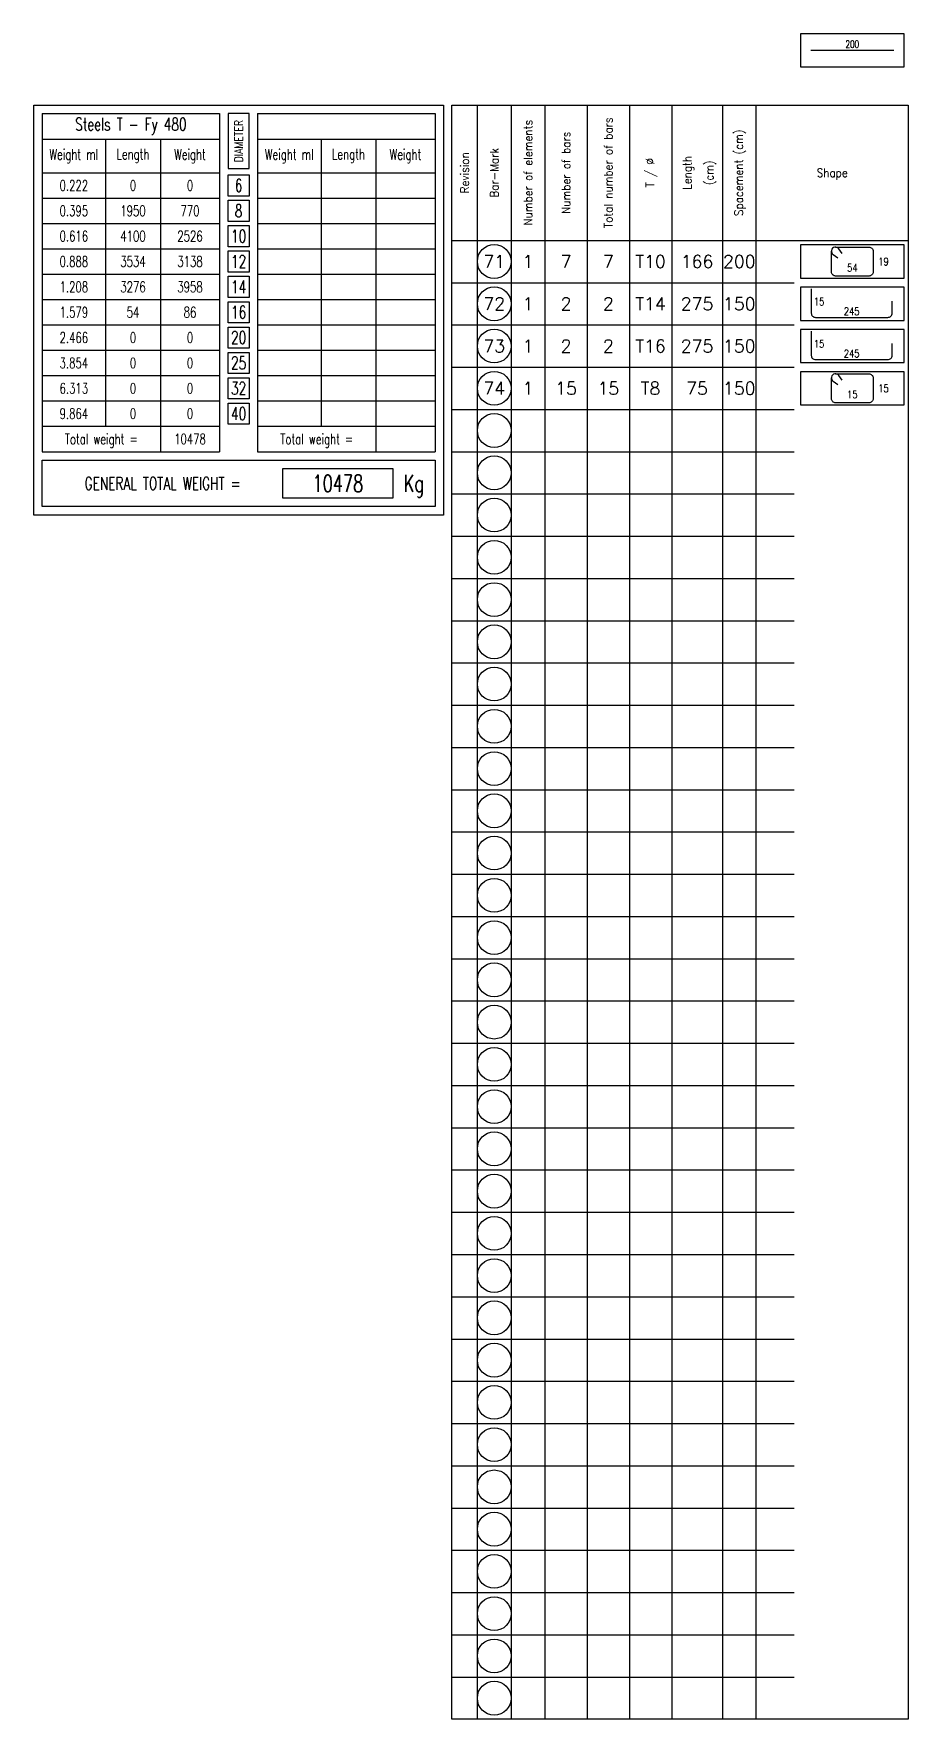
# Model space of a CAD drawing. Extents: x 2556046 to 2673391, y -921360 to -863964.
# Drawn here: x 2662766 to 2667941, y -903899 to -893926 of the extents above; entities that cross this region are included whole.
import ezdxf
from ezdxf.enums import TextEntityAlignment as Align

# ---------------------------------------------------------------- set-up
doc = ezdxf.new("R2010")
doc.units = 0
doc.header["$LTSCALE"] = 500
for name, color, linetype in [('S-SCHEDULE', 140, 'Continuous'), ('S-SKETCH', 10, 'Continuous'), ('S-TEXT-SKETCH', 130, 'Continuous')]:
    doc.layers.add(name, color=color, linetype=linetype)
doc.styles.add('ROMANS', font='romans.shx')

# ---------------------------------------------------------------- blocks, each defined once
blk = doc.blocks.new('cadf_50')
at = {"color": 140}
for p, q in [((6, -382), (6, 0)), ((14, 0), (14, -382)), ((22, 0), (22, -382)), ((32, 0), (32, -382)), ((42, 0), (42, -382)), ((52, 0), (52, -382)), ((64, 0), (64, -382)), ((72, -382), (72, 0)), ((0, -32), (108, -32)), ((0, -42), (81.01, -42)), ((0, -52), (81.01, -52)), ((0, -62), (81.01, -62)), ((0, -72), (81.01, -72)), ((0, -82), (81.01, -82)), ((0, -92), (81.01, -92)), ((0, -102), (81.01, -102)), ((0, -112), (81.01, -112)), ((0, -122), (81.01, -122)), ((0, -132), (81.01, -132)), ((0, -142), (81.01, -142)), ((0, -152), (81.01, -152)), ((0, -162), (81.01, -162)), ((0, -172), (81.01, -172)), ((0, -182), (81.01, -182)), ((0, -192), (81.01, -192)), ((0, -202), (81.01, -202)), ((0, -212), (81.01, -212)), ((0, -222), (81.01, -222)), ((0, -232), (81.01, -232)), ((0, -242), (81.01, -242)), ((0, -252), (81.01, -252)), ((0, -262), (81.01, -262)), ((0, -272), (81.01, -272)), ((0, -282), (81.01, -282)), ((0, -292), (81.01, -292)), ((0, -302), (81.01, -302)), ((0, -312), (81.01, -312)), ((0, -322), (81.01, -322)), ((0, -332), (81.01, -332)), ((0, -342), (81.01, -342)), ((0, -352), (81.01, -352)), ((0, -362), (81.01, -362)), ((0, -372), (81.01, -372))]:
    blk.add_line(p, q, dxfattribs=at)
at = {"color": 140, "flags": 128}
blk.add_lwpolyline([(0, -382), (0, 0), (108, 0), (108, -382)], close=True, dxfattribs=at)
at = {"color": 140}
for centre in [(10, -37), (10, -47), (10, -57), (10, -67), (10, -77), (10, -87), (10, -97), (10, -107), (10, -117), (10, -127), (10, -137), (10, -147), (10, -157), (10, -167), (10, -177), (10, -187), (10, -197), (10, -207), (10, -217), (10, -227), (10, -237), (10, -247), (10, -257), (10, -267), (10, -277), (10, -287), (10, -297), (10, -307), (10, -317), (10, -327), (10, -337), (10, -347), (10, -357), (10, -367), (10, -377)]:
    blk.add_circle(centre, 4, dxfattribs=at)
at = {"color": 140, "style": 'ROMANS', "width": 0.9}
for s, p in [('Number of elements', (18, -16)), ('Total number of bars', (37, -16)), ('Number of bars', (27, -16)), ('Spacement (cm)', (68, -16)), ('T / %%C', (47, -16)), ('Length', (56, -16)), ('(cm)', (61, -16))]:
    blk.add_text(s, height=2, rotation=90, dxfattribs=at).set_placement(p, align=Align.MIDDLE)
for s, p in [('Revision', (3, -16)), ('Bar-Mark', (10, -16))]:
    blk.add_text(s, height=2, rotation=90, dxfattribs=at).set_placement(p, align=Align.MIDDLE_CENTER)
blk.add_text('Shape', height=2, dxfattribs=at).set_placement((90, -16), align=Align.MIDDLE_CENTER)
blk = doc.blocks.new('CFSHP60')
at = {"layer": 'Defpoints', "color": 250, "linetype": 'ByBlock', "flags": 128}
blk.add_lwpolyline([(-0.24, 5.52), (-25.24, 5.52), (-25.24, -2.48), (-0.24, -2.48)], close=True, dxfattribs=at)
at = {"layer": 'S-SKETCH'}
for points in [[(-16.78, 5.02), (-8.71, 5.02, -0.414214), (-7.71, 4.02), (-7.71, -0.98, -0.414214), (-8.71, -1.98), (-16.78, -1.98, -0.414214), (-17.78, -0.98), (-17.78, 4.02)], [(-15.18, 3.49), (-15.97, 4.59, 1.185637), (-17.36, 3.2), (-16.26, 2.42)]]:
    blk.add_lwpolyline(points, format="xyb", dxfattribs=at)
at = {"layer": 'S-TEXT-SKETCH', "style": 'ROMANS', "width": 0.8}
for tag, p in [('A', (-12.74, 0.02)), ('B', (-5.2, 1.52))]:
    blk.add_attdef(tag, text='', height=2, dxfattribs=at).set_placement(p, align=Align.MIDDLE_CENTER)
blk = doc.blocks.new('cadf_52')
for p, q in [((32, -2), (32, -82)), ((32, -2), (74, -2)), ((74, -2), (74, -82)), ((83, -2), (83, -82)), ((83, -2), (125, -2)), ((125, -2), (125, -82)), ((32, -8), (74, -8)), ((47, -8), (47, -76)), ((60, -8), (60, -82)), ((83, -8), (125, -8)), ((98, -8), (98, -76)), ((111, -8), (111, -82)), ((32, -16), (74, -16)), ((83, -16), (125, -16)), ((32, -22), (74, -22)), ((83, -22), (125, -22)), ((32, -28), (74, -28)), ((83, -28), (125, -28)), ((32, -34), (74, -34)), ((83, -34), (125, -34)), ((32, -40), (74, -40)), ((83, -40), (125, -40)), ((32, -46), (74, -46)), ((83, -46), (125, -46)), ((32, -52), (74, -52)), ((83, -52), (125, -52)), ((32, -58), (74, -58)), ((83, -58), (125, -58)), ((32, -64), (74, -64)), ((83, -64), (125, -64)), ((32, -70), (74, -70)), ((83, -70), (125, -70)), ((32, -76), (74, -76)), ((83, -76), (125, -76)), ((32, -82), (74, -82)), ((83, -82), (125, -82))]:
    blk.add_line(p, q)
at = {"flags": 128}
for points in [[(127, -97), (30, -97), (30, 0), (127, 0)], [(115, -93), (89, -93), (89, -86), (115, -86)]]:
    blk.add_lwpolyline(points, close=True, dxfattribs=at)
for points in [[(76, -15), (81, -15), (81, -2), (76, -2)], [(76, -16.5), (81, -16.5), (81, -21.5), (76, -21.5)], [(76, -22.5), (81, -22.5), (81, -27.5), (76, -27.5)], [(76, -28.5), (81, -28.5), (81, -33.5), (76, -33.5)], [(76, -34.5), (81, -34.5), (81, -39.5), (76, -39.5)], [(76, -40.5), (81, -40.5), (81, -45.5), (76, -45.5)], [(76, -46.5), (81, -46.5), (81, -51.5), (76, -51.5)], [(76, -52.5), (81, -52.5), (81, -57.5), (76, -57.5)], [(76, -58.5), (81, -58.5), (81, -63.5), (76, -63.5)], [(76, -64.5), (81, -64.5), (81, -69.5), (76, -69.5)], [(76, -70.5), (81, -70.5), (81, -75.5), (76, -75.5)], [(32, -84), (125, -84), (125, -95), (32, -95)]]:
    blk.add_lwpolyline(points, close=True)
at = {"style": 'ROMANS', "width": 0.8}
blk.add_text('DIAMETER', height=2, rotation=90, dxfattribs=at).set_placement((78.5, -8.5), align=Align.MIDDLE)
at = {"style": 'ROMANS', "width": 0.7}
for s, p in [('Weight ml', (39.5, -12)), ('Length', (53.5, -12)), ('Weight', (67, -12)), ('Weight ml', (90.5, -12)), ('Length', (104.5, -12)), ('Weight', (118, -12))]:
    blk.add_text(s, height=2.5, dxfattribs=at).set_placement(p, align=Align.MIDDLE)
for s, height, p in [('Total weight =', 2.5, (46, -79)), ('Total weight =', 2.5, (97, -79)), ('Kg', 4, (120, -89.5)), ('GENERAL TOTAL WEIGHT =', 3, (60.5, -89.5))]:
    blk.add_text(s, height=height, dxfattribs=at).set_placement(p, align=Align.MIDDLE_CENTER)
for tag, height, p in [('TYPE0', 3, (53, -5)), ('TYPE1', 3, (104, -5)), ('UM00', 2.5, (39.5, -19)), ('LT00', 2.5, (53.5, -19)), ('WT00', 2.5, (67, -19)), ('DI00', 3, (78.5, -19)), ('UM100', 2.5, (90.5, -19)), ('LT100', 2.5, (104.5, -19)), ('WT100', 2.5, (118, -19)), ('UM01', 2.5, (39.5, -25)), ('LT01', 2.5, (53.5, -25)), ('WT01', 2.5, (67, -25)), ('DI01', 3, (78.5, -25)), ('UM101', 2.5, (90.5, -25)), ('LT101', 2.5, (104.5, -25)), ('WT101', 2.5, (118, -25)), ('UM02', 2.5, (39.5, -31)), ('LT02', 2.5, (53.5, -31)), ('WT02', 2.5, (67, -31)), ('DI02', 3, (78.5, -31)), ('UM102', 2.5, (90.5, -31)), ('LT102', 2.5, (104.5, -31)), ('WT102', 2.5, (118, -31)), ('UM03', 2.5, (39.5, -37)), ('LT03', 2.5, (53.5, -37)), ('WT03', 2.5, (67, -37)), ('DI03', 3, (78.5, -37)), ('UM103', 2.5, (90.5, -37)), ('LT103', 2.5, (104.5, -37)), ('WT103', 2.5, (118, -37)), ('UM04', 2.5, (39.5, -43)), ('LT04', 2.5, (53.5, -43)), ('WT04', 2.5, (67, -43)), ('DI04', 3, (78.5, -43)), ('UM104', 2.5, (90.5, -43)), ('LT104', 2.5, (104.5, -43)), ('WT104', 2.5, (118, -43)), ('UM05', 2.5, (39.5, -49)), ('LT05', 2.5, (53.5, -49)), ('WT05', 2.5, (67, -49)), ('DI05', 3, (78.5, -49)), ('UM105', 2.5, (90.5, -49)), ('LT105', 2.5, (104.5, -49)), ('WT105', 2.5, (118, -49)), ('UM06', 2.5, (39.5, -55)), ('LT06', 2.5, (53.5, -55)), ('WT06', 2.5, (67, -55)), ('DI06', 3, (78.5, -55)), ('UM106', 2.5, (90.5, -55)), ('LT106', 2.5, (104.5, -55)), ('WT106', 2.5, (118, -55)), ('UM07', 2.5, (39.5, -61)), ('LT07', 2.5, (53.5, -61)), ('WT07', 2.5, (67, -61)), ('DI07', 3, (78.5, -61)), ('UM107', 2.5, (90.5, -61)), ('LT107', 2.5, (104.5, -61)), ('WT107', 2.5, (118, -61)), ('UM08', 2.5, (39.5, -67)), ('LT08', 2.5, (53.5, -67)), ('WT08', 2.5, (67, -67)), ('DI08', 3, (78.5, -67)), ('UM108', 2.5, (90.5, -67)), ('LT108', 2.5, (104.5, -67)), ('WT108', 2.5, (118, -67)), ('UM09', 2.5, (39.5, -73)), ('LT09', 2.5, (53.5, -73)), ('WT09', 2.5, (67, -73)), ('DI09', 3, (78.5, -73)), ('UM109', 2.5, (90.5, -73)), ('LT109', 2.5, (104.5, -73)), ('WT109', 2.5, (118, -73)), ('TWT0', 2.5, (67, -79)), ('TWT1', 2.5, (118, -79))]:
    blk.add_attdef(tag, text='', height=height, dxfattribs=at).set_placement(p, align=Align.MIDDLE)
blk.add_attdef('TWT', text='', height=4, dxfattribs=at).set_placement((102, -89.5), align=Align.MIDDLE_CENTER)
blk = doc.blocks.new('CFSHP20')
at = {"layer": 'Defpoints', "color": 250, "linetype": 'ByBlock', "flags": 128}
blk.add_lwpolyline([(0, 5.5), (-25, 5.5), (-25, -2.5), (0, -2.5)], close=True, dxfattribs=at)
at = {"layer": 'S-SKETCH'}
blk.add_lwpolyline([(-22.5, 1.5), (-2.5, 1.5)], dxfattribs=at)
at = {"layer": 'S-TEXT-SKETCH', "linetype": 'ByBlock', "style": 'ROMANS', "width": 0.7}
blk.add_attdef('A', text='', height=2, dxfattribs=at).set_placement((-12.5, 1.5), align=Align.BOTTOM_CENTER)
blk = doc.blocks.new('CFSHP36a')
at = {"layer": 'Defpoints', "color": 250, "linetype": 'ByBlock', "flags": 128}
blk.add_lwpolyline([(0, 8), (-25, 8), (-25, 0), (0, 0)], close=True, dxfattribs=at)
at = {"layer": 'S-SKETCH'}
blk.add_lwpolyline([(-22.41, 7.58), (-22.41, 1.75, 0.414214), (-21.38, 0.72), (-3.93, 0.72, 0.414214), (-2.89, 1.75), (-2.89, 4.6)], format="xyb", dxfattribs=at)
at = {"layer": 'S-TEXT-SKETCH', "style": 'ROMANS', "width": 0.8}
blk.add_attdef('A', text='', height=2, dxfattribs=at).set_placement((-21.77, 3.07), align=Align.BOTTOM_LEFT)
blk.add_attdef('B', text='', height=2, dxfattribs=at).set_placement((-12.65, 0.72), align=Align.BOTTOM_CENTER)

msp = doc.modelspace()

# ---------------------------------------------------------------- block references
at = {"layer": 'S-SCHEDULE'}
ref = msp.add_blockref('CFSHP20', (2667915.76, -894060.99), dxfattribs=dict(at, xscale=24.5, yscale=24.5, zscale=24.5))
ref.add_attrib('A', '200', dxfattribs={"layer": 'S-TEXT-SKETCH', "color": 130, "linetype": 'ByBlock', "height": 45, "style": 'ROMANS', "width": 0.7}).set_placement((2667609.51, -894024.24), align=Align.BOTTOM_CENTER)
at = {"layer": 'S-SCHEDULE', "xscale": 25, "yscale": 25, "zscale": 25}
msp.add_blockref('cadf_52', (2662015.76, -894349.24), dxfattribs=at).add_auto_attribs({'WT07': '0', 'WT08': '0', 'TWT0': '10478', 'WT09': '0', 'LT07': '0', 'LT08': '0', 'LT09': '0', 'UM07': '3.854', 'UM09': '9.864', 'UM08': '6.313', 'WT00': '0', 'WT01': '770', 'LT01': '1950', 'LT00': '0', 'UM01': '0.395', 'UM00': '0.222', 'WT02': '2526', 'WT03': '3138', 'WT06': '0', 'WT05': '86', 'WT04': '3958', 'LT02': '4100', 'LT03': '3534', 'LT06': '0', 'LT05': '54', 'LT04': '3276', 'UM02': '0.616', 'UM06': '2.466', 'UM05': '1.579', 'UM04': '1.208', 'UM03': '0.888', 'TWT': '10478', 'DI07': '25', 'DI08': '32', 'DI09': '40', 'DI01': '8', 'DI00': '6', 'DI02': '10', 'DI03': '12', 'DI06': '20', 'DI05': '16', 'DI04': '14', 'TYPE0': 'Steels T - Fy 480'})
msp.add_blockref('cadf_50', (2665240.76, -894349.24), dxfattribs=at)
at = {"layer": 'S-SCHEDULE'}
ref = msp.add_blockref('CFSHP60', (2667921.74, -895311.39), dxfattribs=dict(at, xscale=24.5, yscale=24.5, zscale=24.5))
ref.add_attrib('A', '54', dxfattribs={"layer": 'S-TEXT-SKETCH', "color": 130, "height": 45, "style": 'ROMANS', "width": 0.8}).set_placement((2667609.51, -895310.99), align=Align.MIDDLE_CENTER)
ref.add_attrib('B', '19', dxfattribs={"layer": 'S-TEXT-SKETCH', "color": 130, "height": 45, "style": 'ROMANS', "width": 0.8}).set_placement((2667794.3, -895274.24), align=Align.MIDDLE_CENTER)
ref = msp.add_blockref('CFSHP36a', (2667915.76, -895622.24), dxfattribs=dict(at, xscale=24.5, yscale=24.5, zscale=24.5))
ref.add_attrib('A', '15', dxfattribs={"layer": 'S-TEXT-SKETCH', "color": 130, "height": 45, "style": 'ROMANS', "width": 0.8}).set_placement((2667382.31, -895547.1), align=Align.BOTTOM_LEFT)
ref.add_attrib('B', '245', dxfattribs={"layer": 'S-TEXT-SKETCH', "color": 130, "height": 45, "style": 'ROMANS', "width": 0.8}).set_placement((2667605.76, -895604.58), align=Align.BOTTOM_CENTER)
ref = msp.add_blockref('CFSHP36a', (2667915.76, -895872.24), dxfattribs=dict(at, xscale=24.5, yscale=24.5, zscale=24.5))
ref.add_attrib('A', '15', dxfattribs={"layer": 'S-TEXT-SKETCH', "color": 130, "height": 45, "style": 'ROMANS', "width": 0.8}).set_placement((2667382.31, -895797.1), align=Align.BOTTOM_LEFT)
ref.add_attrib('B', '245', dxfattribs={"layer": 'S-TEXT-SKETCH', "color": 130, "height": 45, "style": 'ROMANS', "width": 0.8}).set_placement((2667605.76, -895854.58), align=Align.BOTTOM_CENTER)
ref = msp.add_blockref('CFSHP60', (2667921.74, -896061.39), dxfattribs=dict(at, xscale=24.5, yscale=24.5, zscale=24.5))
ref.add_attrib('A', '15', dxfattribs={"layer": 'S-TEXT-SKETCH', "color": 130, "height": 45, "style": 'ROMANS', "width": 0.8}).set_placement((2667609.51, -896060.99), align=Align.MIDDLE_CENTER)
ref.add_attrib('B', '15', dxfattribs={"layer": 'S-TEXT-SKETCH', "color": 130, "height": 45, "style": 'ROMANS', "width": 0.8}).set_placement((2667794.3, -896024.24), align=Align.MIDDLE_CENTER)

# ---------------------------------------------------------------- texts
at = {"layer": 'S-SCHEDULE', "style": 'ROMANS'}
for s, p in [('1', (2665690.76, -895311.74)), ('7', (2665915.76, -895311.74)), ('7', (2666165.76, -895311.74)), ('T10', (2666415.76, -895311.74)), ('166', (2666690.76, -895311.74)), ('200', (2666940.76, -895311.74)), ('1', (2665690.76, -895561.74)), ('2', (2665915.76, -895561.74)), ('2', (2666165.76, -895561.74)), ('T14', (2666415.76, -895561.74)), ('275', (2666690.76, -895561.74)), ('150', (2666940.76, -895561.74)), ('1', (2665690.76, -895811.74)), ('2', (2665915.76, -895811.74)), ('2', (2666165.76, -895811.74)), ('T16', (2666415.76, -895811.74)), ('275', (2666690.76, -895811.74)), ('150', (2666940.76, -895811.74)), ('1', (2665690.76, -896061.74)), ('15', (2665915.76, -896061.74)), ('15', (2666165.76, -896061.74)), ('T8', (2666415.76, -896061.74)), ('75', (2666690.76, -896061.74)), ('150', (2666940.76, -896061.74))]:
    msp.add_text(s, height=75, dxfattribs=at).set_placement(p, align=Align.CENTER)
at = {"layer": 'S-SCHEDULE', "char_height": 75, "width": 300, "attachment_point": 8, "style": 'ROMANS'}
for s, insert in [('{\\Fromans.shx;\\C256;71}', (2665490.76, -895311.74)), ('72', (2665490.76, -895561.74)), ('73', (2665490.76, -895811.74)), ('74', (2665490.76, -896061.74))]:
    msp.add_mtext(s, dxfattribs=dict(at, insert=insert))

doc.saveas('drawing.dxf')
